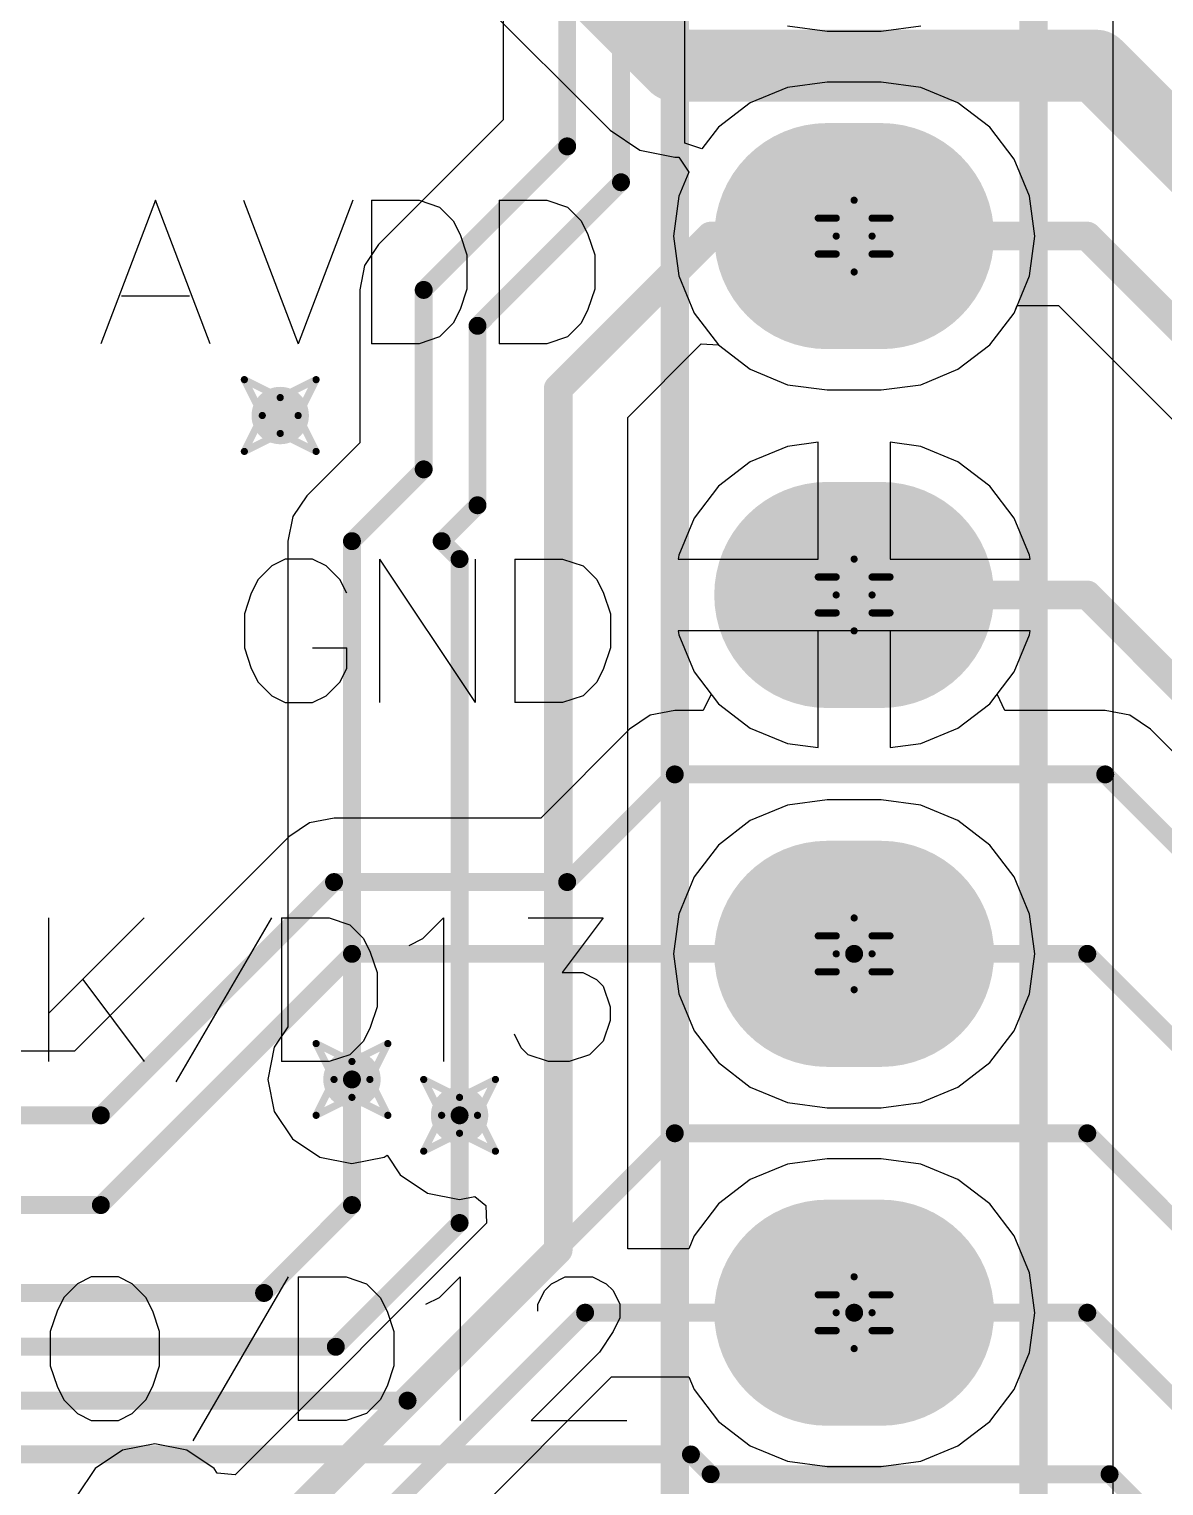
# Model space of a CAD drawing. Header units: millimetres. Extents: x 2.26 to 6.57, y 1.2 to 4.64.
# Drawn here: x 4.5783 to 4.8946, y 2.6149 to 3.0208 of the extents above; entities that cross this region are included whole.
import ezdxf

# ---------------------------------------------------------------- set-up
doc = ezdxf.new("R2010")
doc.units = ezdxf.units.MM
doc.header["$MEASUREMENT"] = 0
for name, color, linetype in [('BottomLayer', 5, 'Continuous'), ('BottomSolder', 6, 'Continuous'), ('DrillDrawing', 1, 'Continuous'), ('MultiLayer', 9, 'Continuous'), ('PadHoleLayer', 156, 'Continuous'), ('TopLayer', 1, 'Continuous'), ('TopOverlay', 2, 'Continuous'), ('TopSolder', 216, 'Continuous'), ('ViaHoleLayer', 16, 'Continuous')]:
    doc.layers.add(name, color=color, linetype=linetype)

# ---------------------------------------------------------------- blocks, each defined once
blk = doc.blocks.new('1_10P_FEMALE_54')
at = {"layer": 'BottomLayer', "const_width": 0.055}
for points in [[(0.4, 0.0075), (0.4, -0.0075)], [(0.5, 0.0075), (0.5, -0.0075)], [(0.6, 0.0075), (0.6, -0.0075)], [(0.7, 0.0075), (0.7, -0.0075)]]:
    blk.add_lwpolyline(points, dxfattribs=at)
at = {"layer": 'BottomLayer', "const_width": 0.0275}
for points in [[(0.38625, 0.0075, 1), (0.41375, 0.0075, 1)], [(0.48625, 0.0075, 1), (0.51375, 0.0075, 1)], [(0.58625, 0.0075, 1), (0.61375, 0.0075, 1)], [(0.68625, 0.0075, 1), (0.71375, 0.0075, 1)], [(0.38625, -0.0075, 1), (0.41375, -0.0075, 1)], [(0.48625, -0.0075, 1), (0.51375, -0.0075, 1)], [(0.58625, -0.0075, 1), (0.61375, -0.0075, 1)], [(0.68625, -0.0075, 1), (0.71375, -0.0075, 1)]]:
    blk.add_lwpolyline(points, format="xyb", close=True, dxfattribs=at)
at = {"layer": 'BottomSolder', "const_width": 0.063}
for points in [[(0.4, 0.0075), (0.4, -0.0075)], [(0.5, 0.0075), (0.5, -0.0075)], [(0.6, 0.0075), (0.6, -0.0075)], [(0.7, 0.0075), (0.7, -0.0075)]]:
    blk.add_lwpolyline(points, dxfattribs=at)
at = {"layer": 'BottomSolder', "const_width": 0.0315}
for points in [[(0.38425, 0.0075, 1), (0.41575, 0.0075, 1)], [(0.48425, 0.0075, 1), (0.51575, 0.0075, 1)], [(0.58425, 0.0075, 1), (0.61575, 0.0075, 1)], [(0.68425, 0.0075, 1), (0.71575, 0.0075, 1)], [(0.38425, -0.0075, 1), (0.41575, -0.0075, 1)], [(0.48425, -0.0075, 1), (0.51575, -0.0075, 1)], [(0.58425, -0.0075, 1), (0.61575, -0.0075, 1)], [(0.68425, -0.0075, 1), (0.71575, -0.0075, 1)]]:
    blk.add_lwpolyline(points, format="xyb", close=True, dxfattribs=at)
at = {"layer": 'MultiLayer', "const_width": 0.055}
for points in [[(0.4, 0.0075), (0.4, -0.0075)], [(0.5, 0.0075), (0.5, -0.0075)], [(0.6, 0.0075), (0.6, -0.0075)], [(0.7, 0.0075), (0.7, -0.0075)]]:
    blk.add_lwpolyline(points, dxfattribs=at)
at = {"layer": 'MultiLayer', "const_width": 0.0275}
for points in [[(0.38625, 0.0075, 1), (0.41375, 0.0075, 1)], [(0.48625, 0.0075, 1), (0.51375, 0.0075, 1)], [(0.58625, 0.0075, 1), (0.61375, 0.0075, 1)], [(0.68625, 0.0075, 1), (0.71375, 0.0075, 1)], [(0.38625, -0.0075, 1), (0.41375, -0.0075, 1)], [(0.48625, -0.0075, 1), (0.51375, -0.0075, 1)], [(0.58625, -0.0075, 1), (0.61375, -0.0075, 1)], [(0.68625, -0.0075, 1), (0.71375, -0.0075, 1)]]:
    blk.add_lwpolyline(points, format="xyb", close=True, dxfattribs=at)
at = {"layer": 'PadHoleLayer', "const_width": 0.02}
for points in [[(0.39, 0, 1), (0.41, 0, 1)], [(0.49, 0, 1), (0.51, 0, 1)], [(0.59, 0, 1), (0.61, 0, 1)], [(0.69, 0, 1), (0.71, 0, 1)]]:
    blk.add_lwpolyline(points, format="xyb", close=True, dxfattribs=at)
at = {"layer": 'TopLayer', "const_width": 0.055}
for points in [[(0.4, 0.0075), (0.4, -0.0075)], [(0.5, 0.0075), (0.5, -0.0075)], [(0.6, 0.0075), (0.6, -0.0075)], [(0.7, 0.0075), (0.7, -0.0075)]]:
    blk.add_lwpolyline(points, dxfattribs=at)
at = {"layer": 'TopLayer', "const_width": 0.0275}
for points in [[(0.38625, 0.0075, 1), (0.41375, 0.0075, 1)], [(0.48625, 0.0075, 1), (0.51375, 0.0075, 1)], [(0.58625, 0.0075, 1), (0.61375, 0.0075, 1)], [(0.68625, 0.0075, 1), (0.71375, 0.0075, 1)], [(0.38625, -0.0075, 1), (0.41375, -0.0075, 1)], [(0.48625, -0.0075, 1), (0.51375, -0.0075, 1)], [(0.58625, -0.0075, 1), (0.61375, -0.0075, 1)], [(0.68625, -0.0075, 1), (0.71375, -0.0075, 1)]]:
    blk.add_lwpolyline(points, format="xyb", close=True, dxfattribs=at)
at = {"layer": 'TopOverlay', "const_width": 0.00787}
for points in [[(-0.05, 0.05), (0.95, 0.05)], [(-0.05, -0.05), (0.95, -0.05)]]:
    blk.add_lwpolyline(points, dxfattribs=at)
at = {"layer": 'TopSolder', "const_width": 0.063}
for points in [[(0.4, 0.0075), (0.4, -0.0075)], [(0.5, 0.0075), (0.5, -0.0075)], [(0.6, 0.0075), (0.6, -0.0075)], [(0.7, 0.0075), (0.7, -0.0075)]]:
    blk.add_lwpolyline(points, dxfattribs=at)
at = {"layer": 'TopSolder', "const_width": 0.0315}
for points in [[(0.38425, 0.0075, 1), (0.41575, 0.0075, 1)], [(0.48425, 0.0075, 1), (0.51575, 0.0075, 1)], [(0.58425, 0.0075, 1), (0.61575, 0.0075, 1)], [(0.68425, 0.0075, 1), (0.71575, 0.0075, 1)], [(0.38425, -0.0075, 1), (0.41575, -0.0075, 1)], [(0.48425, -0.0075, 1), (0.51575, -0.0075, 1)], [(0.58425, -0.0075, 1), (0.61575, -0.0075, 1)], [(0.68425, -0.0075, 1), (0.71575, -0.0075, 1)]]:
    blk.add_lwpolyline(points, format="xyb", close=True, dxfattribs=at)

msp = doc.modelspace()

# ---------------------------------------------------------------- linework, layer by layer
at = {"layer": 'BottomLayer'}
for p, q in [((4.71042, 3.05815), (4.71042, 2.99554)), ((4.76111, 2.98906), (4.76111, 3.03724)), ((4.78967, 3.02174), (4.80077, 3.02028)), ((4.80077, 3.02028), (4.81577, 3.02028)), ((4.81577, 3.02028), (4.82686, 3.02174)), ((4.88042, 3.02315), (4.88042, 2.54912)), ((4.78967, 3.00456), (4.77933, 3.00027)), ((4.80077, 3.00602), (4.78967, 3.00456)), ((4.81577, 3.00602), (4.80077, 3.00602)), ((4.82686, 3.00456), (4.81577, 3.00602)), ((4.8372, 3.00027), (4.82686, 3.00456)), ((4.77933, 3.00027), (4.77046, 2.99346)), ((4.84608, 2.99346), (4.8372, 3.00027)), ((4.71042, 2.99554), (4.67565, 2.96077)), ((4.77046, 2.99346), (4.76585, 2.98745)), ((4.85289, 2.98458), (4.84608, 2.99346)), ((4.76585, 2.98745), (4.76111, 2.98906)), ((4.85717, 2.97424), (4.85289, 2.98458)), ((4.85863, 2.96315), (4.85717, 2.97424)), ((4.67565, 2.96077), (4.67178, 2.95498)), ((4.85717, 2.95205), (4.85863, 2.96315)), ((4.67178, 2.95498), (4.67042, 2.94815)), ((4.85289, 2.94172), (4.85717, 2.95205)), ((4.67042, 2.94815), (4.67042, 2.90554)), ((4.84608, 2.93284), (4.85289, 2.94172)), ((4.74514, 2.91263), (4.76567, 2.93315)), ((4.76567, 2.93315), (4.77046, 2.93284)), ((4.77046, 2.93284), (4.77933, 2.92603)), ((4.8372, 2.92603), (4.84608, 2.93284)), ((4.77933, 2.92603), (4.78967, 2.92174)), ((4.82686, 2.92174), (4.8372, 2.92603)), ((4.78967, 2.92174), (4.80077, 2.92028)), ((4.80077, 2.92028), (4.81577, 2.92028)), ((4.81577, 2.92028), (4.82686, 2.92174)), ((4.74514, 2.68099), (4.74514, 2.91263)), ((4.67042, 2.90554), (4.65565, 2.89077)), ((4.78967, 2.90456), (4.77933, 2.90027)), ((4.79827, 2.90569), (4.78967, 2.90456)), ((4.79827, 2.87315), (4.79827, 2.90569)), ((4.82686, 2.90456), (4.81827, 2.90569)), ((4.81827, 2.90569), (4.81827, 2.87315)), ((4.8372, 2.90027), (4.82686, 2.90456)), ((4.77933, 2.90027), (4.77046, 2.89346)), ((4.84608, 2.89346), (4.8372, 2.90027)), ((4.65565, 2.89077), (4.65178, 2.88498)), ((4.77046, 2.89346), (4.76364, 2.88458)), ((4.85289, 2.88458), (4.84608, 2.89346)), ((4.65178, 2.88498), (4.65042, 2.87815)), ((4.76364, 2.88458), (4.75936, 2.87424)), ((4.85717, 2.87424), (4.85289, 2.88458)), ((4.65042, 2.87815), (4.65042, 2.74284)), ((4.75936, 2.87424), (4.75922, 2.87315)), ((4.85732, 2.87315), (4.85717, 2.87424)), ((4.75922, 2.87315), (4.79827, 2.87315)), ((4.81827, 2.87315), (4.85732, 2.87315)), ((4.79827, 2.85315), (4.75922, 2.85315)), ((4.75922, 2.85315), (4.75936, 2.85205)), ((4.75936, 2.85205), (4.76364, 2.84172)), ((4.79827, 2.82061), (4.79827, 2.85315)), ((4.85732, 2.85315), (4.81827, 2.85315)), ((4.81827, 2.85315), (4.81827, 2.82061)), ((4.85289, 2.84172), (4.85717, 2.85205)), ((4.85717, 2.85205), (4.85732, 2.85315)), ((4.76364, 2.84172), (4.77046, 2.83284)), ((4.84608, 2.83284), (4.85289, 2.84172)), ((4.77046, 2.83284), (4.77933, 2.82603)), ((4.8372, 2.82603), (4.84608, 2.83284)), ((4.77933, 2.82603), (4.78967, 2.82174)), ((4.82686, 2.82174), (4.8372, 2.82603)), ((4.78967, 2.82174), (4.79827, 2.82061)), ((4.81827, 2.82061), (4.82686, 2.82174)), ((4.80077, 2.80602), (4.78967, 2.80456)), ((4.81577, 2.80602), (4.80077, 2.80602)), ((4.82686, 2.80456), (4.81577, 2.80602)), ((4.78967, 2.80456), (4.77933, 2.80027)), ((4.8372, 2.80027), (4.82686, 2.80456)), ((4.77933, 2.80027), (4.77046, 2.79346)), ((4.84608, 2.79346), (4.8372, 2.80027)), ((4.77046, 2.79346), (4.76364, 2.78458)), ((4.85289, 2.78458), (4.84608, 2.79346)), ((4.76364, 2.78458), (4.75936, 2.77424)), ((4.85717, 2.77424), (4.85289, 2.78458)), ((4.75936, 2.77424), (4.7579, 2.76315)), ((4.85863, 2.76315), (4.85717, 2.77424)), ((4.7579, 2.76315), (4.75936, 2.75205)), ((4.85717, 2.75205), (4.85863, 2.76315)), ((4.75936, 2.75205), (4.76364, 2.74172)), ((4.85289, 2.74172), (4.85717, 2.75205)), ((4.65042, 2.74284), (4.6466, 2.73712)), ((4.76364, 2.74172), (4.77046, 2.73284)), ((4.84608, 2.73284), (4.85289, 2.74172)), ((4.6466, 2.73712), (4.64482, 2.72815)), ((4.77046, 2.73284), (4.77933, 2.72603)), ((4.8372, 2.72603), (4.84608, 2.73284)), ((4.64482, 2.72815), (4.6466, 2.71918)), ((4.77933, 2.72603), (4.78967, 2.72174)), ((4.82686, 2.72174), (4.8372, 2.72603)), ((4.78967, 2.72174), (4.80077, 2.72028)), ((4.80077, 2.72028), (4.81577, 2.72028)), ((4.81577, 2.72028), (4.82686, 2.72174)), ((4.6466, 2.71918), (4.65169, 2.71157)), ((4.65169, 2.71157), (4.65929, 2.70648)), ((4.65929, 2.70648), (4.66827, 2.7047)), ((4.66827, 2.7047), (4.67724, 2.70648)), ((4.67724, 2.70648), (4.67804, 2.70702)), ((4.67804, 2.70702), (4.68169, 2.70157)), ((4.78967, 2.70456), (4.77933, 2.70027)), ((4.80077, 2.70602), (4.78967, 2.70456)), ((4.81577, 2.70602), (4.80077, 2.70602)), ((4.82686, 2.70456), (4.81577, 2.70602)), ((4.8372, 2.70027), (4.82686, 2.70456)), ((4.68169, 2.70157), (4.68929, 2.69648)), ((4.77933, 2.70027), (4.77046, 2.69346)), ((4.84608, 2.69346), (4.8372, 2.70027)), ((4.68929, 2.69648), (4.69827, 2.6947)), ((4.69827, 2.6947), (4.70253, 2.69555)), ((4.70253, 2.69555), (4.70555, 2.69307)), ((4.70555, 2.69307), (4.7058, 2.68807)), ((4.77046, 2.69346), (4.76364, 2.68458)), ((4.85289, 2.68458), (4.84608, 2.69346)), ((4.7058, 2.68807), (4.63568, 2.61796)), ((4.76364, 2.68458), (4.76216, 2.68099)), ((4.85717, 2.67424), (4.85289, 2.68458)), ((4.76216, 2.68099), (4.74514, 2.68099)), ((4.85863, 2.66315), (4.85717, 2.67424)), ((4.85717, 2.65205), (4.85863, 2.66315)), ((4.85289, 2.64172), (4.85717, 2.65205)), ((4.67111, 2.57576), (4.74066, 2.64531)), ((4.74066, 2.64531), (4.76216, 2.64531)), ((4.76216, 2.64531), (4.76364, 2.64172)), ((4.76364, 2.64172), (4.77046, 2.63284)), ((4.84608, 2.63284), (4.85289, 2.64172)), ((4.77046, 2.63284), (4.77933, 2.62603)), ((4.8372, 2.62603), (4.84608, 2.63284)), ((4.61327, 2.6266), (4.60429, 2.62482)), ((4.62224, 2.62482), (4.61327, 2.6266)), ((4.60429, 2.62482), (4.59669, 2.61973)), ((4.62985, 2.61973), (4.62224, 2.62482)), ((4.77933, 2.62603), (4.78967, 2.62174)), ((4.82686, 2.62174), (4.8372, 2.62603)), ((4.59669, 2.61973), (4.5916, 2.61212)), ((4.63071, 2.61845), (4.62985, 2.61973)), ((4.63568, 2.61796), (4.63071, 2.61845)), ((4.78967, 2.62174), (4.80077, 2.62028)), ((4.80077, 2.62028), (4.81577, 2.62028)), ((4.81577, 2.62028), (4.82686, 2.62174))]:
    msp.add_line(p, q, dxfattribs=at)
for points, const_width in [([(4.72827, 2.98815), (4.72827, 3.05815)], 0.005), ([(4.74327, 2.97815), (4.74327, 3.04815)], 0.005), ([(4.68827, 2.94815), (4.72827, 2.98815)], 0.005), ([(4.70327, 2.93815), (4.74327, 2.97815)], 0.005), ([(4.72577, 2.92065), (4.76827, 2.96315)], 0.008), ([(4.76827, 2.96315), (4.80827, 2.96315)], 0.008), ([(4.68827, 2.89815), (4.68827, 2.94815)], 0.005), ([(4.70327, 2.88815), (4.70327, 2.93815)], 0.005), ([(4.72577, 2.68065), (4.72577, 2.92065)], 0.008), ([(4.66827, 2.87815), (4.68827, 2.89815)], 0.005), ([(4.69327, 2.87815), (4.70327, 2.88815)], 0.005), ([(4.66827, 2.72815), (4.66827, 2.87815)], 0.005), ([(4.69327, 2.87815), (4.69827, 2.87315)], 0.005), ([(4.69827, 2.71815), (4.69827, 2.87315)], 0.005), ([(4.63327, 2.58815), (4.72577, 2.68065)], 0.008), ([(4.65327, 2.58315), (4.73327, 2.66315)], 0.005), ([(4.73327, 2.66315), (4.80827, 2.66315)], 0.005)]:
    msp.add_lwpolyline(points, dxfattribs=dict(at, const_width=const_width))
for points, const_width in [([(4.72702, 2.98815, 1), (4.72952, 2.98815, 1)], 0.0025), ([(4.72702, 2.98815, 1), (4.72952, 2.98815, 1)], 0.0025), ([(4.74202, 2.97815, 1), (4.74452, 2.97815, 1)], 0.0025), ([(4.74202, 2.97815, 1), (4.74452, 2.97815, 1)], 0.0025), ([(4.76627, 2.96315, 1), (4.77027, 2.96315, 1)], 0.004), ([(4.76627, 2.96315, 1), (4.77027, 2.96315, 1)], 0.004), ([(4.80627, 2.96315, 1), (4.81027, 2.96315, 1)], 0.004), ([(4.68702, 2.94815, 1), (4.68952, 2.94815, 1)], 0.0025), ([(4.68702, 2.94815, 1), (4.68952, 2.94815, 1)], 0.0025), ([(4.70202, 2.93815, 1), (4.70452, 2.93815, 1)], 0.0025), ([(4.70202, 2.93815, 1), (4.70452, 2.93815, 1)], 0.0025), ([(4.72377, 2.92065, 1), (4.72777, 2.92065, 1)], 0.004), ([(4.72377, 2.92065, 1), (4.72777, 2.92065, 1)], 0.004), ([(4.64427, 2.91315, 1), (4.65227, 2.91315, 1)], 0.008), ([(4.68702, 2.89815, 1), (4.68952, 2.89815, 1)], 0.0025), ([(4.68702, 2.89815, 1), (4.68952, 2.89815, 1)], 0.0025), ([(4.70202, 2.88815, 1), (4.70452, 2.88815, 1)], 0.0025), ([(4.70202, 2.88815, 1), (4.70452, 2.88815, 1)], 0.0025), ([(4.66702, 2.87815, 1), (4.66952, 2.87815, 1)], 0.0025), ([(4.66702, 2.87815, 1), (4.66952, 2.87815, 1)], 0.0025), ([(4.69202, 2.87815, 1), (4.69452, 2.87815, 1)], 0.0025), ([(4.69202, 2.87815, 1), (4.69452, 2.87815, 1)], 0.0025), ([(4.69702, 2.87315, 1), (4.69952, 2.87315, 1)], 0.0025), ([(4.69702, 2.87315, 1), (4.69952, 2.87315, 1)], 0.0025), ([(4.66427, 2.72815, 1), (4.67227, 2.72815, 1)], 0.008), ([(4.66702, 2.72815, 1), (4.66952, 2.72815, 1)], 0.0025), ([(4.69427, 2.71815, 1), (4.70227, 2.71815, 1)], 0.008), ([(4.69702, 2.71815, 1), (4.69952, 2.71815, 1)], 0.0025), ([(4.72377, 2.68065, 1), (4.72777, 2.68065, 1)], 0.004), ([(4.72377, 2.68065, 1), (4.72777, 2.68065, 1)], 0.004), ([(4.73202, 2.66315, 1), (4.73452, 2.66315, 1)], 0.0025), ([(4.73202, 2.66315, 1), (4.73452, 2.66315, 1)], 0.0025), ([(4.80702, 2.66315, 1), (4.80952, 2.66315, 1)], 0.0025)]:
    msp.add_lwpolyline(points, format="xyb", close=True, dxfattribs=dict(at, const_width=const_width))
at = {"layer": 'DrillDrawing', "const_width": 0.002}
for points in [[(4.80327, 2.96815), (4.80827, 2.97315)], [(4.80827, 2.97315), (4.81327, 2.96815)], [(4.79827, 2.96815), (4.80327, 2.96315)], [(4.79827, 2.96815), (4.80327, 2.96815)], [(4.81327, 2.96815), (4.81827, 2.96815)], [(4.81327, 2.96315), (4.81827, 2.96815)], [(4.79827, 2.95815), (4.80327, 2.96315)], [(4.81327, 2.96315), (4.81827, 2.95815)], [(4.79827, 2.95815), (4.80327, 2.95815)], [(4.80327, 2.95815), (4.80827, 2.95315)], [(4.80827, 2.95315), (4.81327, 2.95815)], [(4.81327, 2.95815), (4.81827, 2.95815)], [(4.63827, 2.92315), (4.64827, 2.91815)], [(4.63827, 2.92315), (4.64327, 2.91315)], [(4.64827, 2.91815), (4.65827, 2.92315)], [(4.65327, 2.91315), (4.65827, 2.92315)], [(4.63827, 2.90315), (4.64327, 2.91315)], [(4.65327, 2.91315), (4.65827, 2.90315)], [(4.63827, 2.90315), (4.64827, 2.90815)], [(4.64827, 2.90815), (4.65827, 2.90315)], [(4.80327, 2.86815), (4.80827, 2.87315)], [(4.80827, 2.87315), (4.81327, 2.86815)], [(4.79827, 2.86815), (4.80327, 2.86315)], [(4.79827, 2.86815), (4.80327, 2.86815)], [(4.81327, 2.86815), (4.81827, 2.86815)], [(4.81327, 2.86315), (4.81827, 2.86815)], [(4.79827, 2.85815), (4.80327, 2.86315)], [(4.81327, 2.86315), (4.81827, 2.85815)], [(4.79827, 2.85815), (4.80327, 2.85815)], [(4.80327, 2.85815), (4.80827, 2.85315)], [(4.80827, 2.85315), (4.81327, 2.85815)], [(4.81327, 2.85815), (4.81827, 2.85815)], [(4.80327, 2.76815), (4.80827, 2.77315)], [(4.80827, 2.77315), (4.81327, 2.76815)], [(4.79827, 2.76815), (4.80327, 2.76315)], [(4.79827, 2.76815), (4.80327, 2.76815)], [(4.81327, 2.76815), (4.81827, 2.76815)], [(4.81327, 2.76315), (4.81827, 2.76815)], [(4.79827, 2.75815), (4.80327, 2.76315)], [(4.81327, 2.76315), (4.81827, 2.75815)], [(4.79827, 2.75815), (4.80327, 2.75815)], [(4.80327, 2.75815), (4.80827, 2.75315)], [(4.80827, 2.75315), (4.81327, 2.75815)], [(4.81327, 2.75815), (4.81827, 2.75815)], [(4.65827, 2.73815), (4.66827, 2.73315)], [(4.65827, 2.73815), (4.66327, 2.72815)], [(4.66827, 2.73315), (4.67827, 2.73815)], [(4.67327, 2.72815), (4.67827, 2.73815)], [(4.65827, 2.71815), (4.66327, 2.72815)], [(4.67327, 2.72815), (4.67827, 2.71815)], [(4.68827, 2.72815), (4.69827, 2.72315)], [(4.68827, 2.72815), (4.69327, 2.71815)], [(4.69827, 2.72315), (4.70827, 2.72815)], [(4.70327, 2.71815), (4.70827, 2.72815)], [(4.65827, 2.71815), (4.66827, 2.72315)], [(4.66827, 2.72315), (4.67827, 2.71815)], [(4.68827, 2.70815), (4.69327, 2.71815)], [(4.70327, 2.71815), (4.70827, 2.70815)], [(4.68827, 2.70815), (4.69827, 2.71315)], [(4.69827, 2.71315), (4.70827, 2.70815)], [(4.80327, 2.66815), (4.80827, 2.67315)], [(4.80827, 2.67315), (4.81327, 2.66815)], [(4.79827, 2.66815), (4.80327, 2.66315)], [(4.79827, 2.66815), (4.80327, 2.66815)], [(4.81327, 2.66815), (4.81827, 2.66815)], [(4.81327, 2.66315), (4.81827, 2.66815)], [(4.79827, 2.65815), (4.80327, 2.66315)], [(4.81327, 2.66315), (4.81827, 2.65815)], [(4.79827, 2.65815), (4.80327, 2.65815)], [(4.80327, 2.65815), (4.80827, 2.65315)], [(4.80827, 2.65315), (4.81327, 2.65815)], [(4.81327, 2.65815), (4.81827, 2.65815)]]:
    msp.add_lwpolyline(points, dxfattribs=at)
at = {"layer": 'DrillDrawing', "const_width": 0.001}
for points in [[(4.80777, 2.97315, 1), (4.80877, 2.97315, 1)], [(4.80777, 2.97315, 1), (4.80877, 2.97315, 1)], [(4.79777, 2.96815, 1), (4.79877, 2.96815, 1)], [(4.79777, 2.96815, 1), (4.79877, 2.96815, 1)], [(4.80277, 2.96815, 1), (4.80377, 2.96815, 1)], [(4.80277, 2.96815, 1), (4.80377, 2.96815, 1)], [(4.81277, 2.96815, 1), (4.81377, 2.96815, 1)], [(4.81277, 2.96815, 1), (4.81377, 2.96815, 1)], [(4.81777, 2.96815, 1), (4.81877, 2.96815, 1)], [(4.81777, 2.96815, 1), (4.81877, 2.96815, 1)], [(4.80277, 2.96315, 1), (4.80377, 2.96315, 1)], [(4.80277, 2.96315, 1), (4.80377, 2.96315, 1)], [(4.81277, 2.96315, 1), (4.81377, 2.96315, 1)], [(4.81277, 2.96315, 1), (4.81377, 2.96315, 1)], [(4.79777, 2.95815, 1), (4.79877, 2.95815, 1)], [(4.79777, 2.95815, 1), (4.79877, 2.95815, 1)], [(4.80277, 2.95815, 1), (4.80377, 2.95815, 1)], [(4.80277, 2.95815, 1), (4.80377, 2.95815, 1)], [(4.81277, 2.95815, 1), (4.81377, 2.95815, 1)], [(4.81277, 2.95815, 1), (4.81377, 2.95815, 1)], [(4.81777, 2.95815, 1), (4.81877, 2.95815, 1)], [(4.81777, 2.95815, 1), (4.81877, 2.95815, 1)], [(4.80777, 2.95315, 1), (4.80877, 2.95315, 1)], [(4.80777, 2.95315, 1), (4.80877, 2.95315, 1)], [(4.63777, 2.92315, 1), (4.63877, 2.92315, 1)], [(4.63777, 2.92315, 1), (4.63877, 2.92315, 1)], [(4.65777, 2.92315, 1), (4.65877, 2.92315, 1)], [(4.65777, 2.92315, 1), (4.65877, 2.92315, 1)], [(4.64777, 2.91815, 1), (4.64877, 2.91815, 1)], [(4.64777, 2.91815, 1), (4.64877, 2.91815, 1)], [(4.64277, 2.91315, 1), (4.64377, 2.91315, 1)], [(4.64277, 2.91315, 1), (4.64377, 2.91315, 1)], [(4.65277, 2.91315, 1), (4.65377, 2.91315, 1)], [(4.65277, 2.91315, 1), (4.65377, 2.91315, 1)], [(4.64777, 2.90815, 1), (4.64877, 2.90815, 1)], [(4.64777, 2.90815, 1), (4.64877, 2.90815, 1)], [(4.63777, 2.90315, 1), (4.63877, 2.90315, 1)], [(4.63777, 2.90315, 1), (4.63877, 2.90315, 1)], [(4.65777, 2.90315, 1), (4.65877, 2.90315, 1)], [(4.65777, 2.90315, 1), (4.65877, 2.90315, 1)], [(4.80777, 2.87315, 1), (4.80877, 2.87315, 1)], [(4.80777, 2.87315, 1), (4.80877, 2.87315, 1)], [(4.79777, 2.86815, 1), (4.79877, 2.86815, 1)], [(4.79777, 2.86815, 1), (4.79877, 2.86815, 1)], [(4.80277, 2.86815, 1), (4.80377, 2.86815, 1)], [(4.80277, 2.86815, 1), (4.80377, 2.86815, 1)], [(4.81277, 2.86815, 1), (4.81377, 2.86815, 1)], [(4.81277, 2.86815, 1), (4.81377, 2.86815, 1)], [(4.81777, 2.86815, 1), (4.81877, 2.86815, 1)], [(4.81777, 2.86815, 1), (4.81877, 2.86815, 1)], [(4.80277, 2.86315, 1), (4.80377, 2.86315, 1)], [(4.80277, 2.86315, 1), (4.80377, 2.86315, 1)], [(4.81277, 2.86315, 1), (4.81377, 2.86315, 1)], [(4.81277, 2.86315, 1), (4.81377, 2.86315, 1)], [(4.79777, 2.85815, 1), (4.79877, 2.85815, 1)], [(4.79777, 2.85815, 1), (4.79877, 2.85815, 1)], [(4.80277, 2.85815, 1), (4.80377, 2.85815, 1)], [(4.80277, 2.85815, 1), (4.80377, 2.85815, 1)], [(4.81277, 2.85815, 1), (4.81377, 2.85815, 1)], [(4.81277, 2.85815, 1), (4.81377, 2.85815, 1)], [(4.81777, 2.85815, 1), (4.81877, 2.85815, 1)], [(4.81777, 2.85815, 1), (4.81877, 2.85815, 1)], [(4.80777, 2.85315, 1), (4.80877, 2.85315, 1)], [(4.80777, 2.85315, 1), (4.80877, 2.85315, 1)], [(4.80777, 2.77315, 1), (4.80877, 2.77315, 1)], [(4.80777, 2.77315, 1), (4.80877, 2.77315, 1)], [(4.79777, 2.76815, 1), (4.79877, 2.76815, 1)], [(4.79777, 2.76815, 1), (4.79877, 2.76815, 1)], [(4.80277, 2.76815, 1), (4.80377, 2.76815, 1)], [(4.80277, 2.76815, 1), (4.80377, 2.76815, 1)], [(4.81277, 2.76815, 1), (4.81377, 2.76815, 1)], [(4.81277, 2.76815, 1), (4.81377, 2.76815, 1)], [(4.81777, 2.76815, 1), (4.81877, 2.76815, 1)], [(4.81777, 2.76815, 1), (4.81877, 2.76815, 1)], [(4.80277, 2.76315, 1), (4.80377, 2.76315, 1)], [(4.80277, 2.76315, 1), (4.80377, 2.76315, 1)], [(4.81277, 2.76315, 1), (4.81377, 2.76315, 1)], [(4.81277, 2.76315, 1), (4.81377, 2.76315, 1)], [(4.79777, 2.75815, 1), (4.79877, 2.75815, 1)], [(4.79777, 2.75815, 1), (4.79877, 2.75815, 1)], [(4.80277, 2.75815, 1), (4.80377, 2.75815, 1)], [(4.80277, 2.75815, 1), (4.80377, 2.75815, 1)], [(4.81277, 2.75815, 1), (4.81377, 2.75815, 1)], [(4.81277, 2.75815, 1), (4.81377, 2.75815, 1)], [(4.81777, 2.75815, 1), (4.81877, 2.75815, 1)], [(4.81777, 2.75815, 1), (4.81877, 2.75815, 1)], [(4.80777, 2.75315, 1), (4.80877, 2.75315, 1)], [(4.80777, 2.75315, 1), (4.80877, 2.75315, 1)], [(4.65777, 2.73815, 1), (4.65877, 2.73815, 1)], [(4.65777, 2.73815, 1), (4.65877, 2.73815, 1)], [(4.67777, 2.73815, 1), (4.67877, 2.73815, 1)], [(4.67777, 2.73815, 1), (4.67877, 2.73815, 1)], [(4.66777, 2.73315, 1), (4.66877, 2.73315, 1)], [(4.66777, 2.73315, 1), (4.66877, 2.73315, 1)], [(4.66277, 2.72815, 1), (4.66377, 2.72815, 1)], [(4.66277, 2.72815, 1), (4.66377, 2.72815, 1)], [(4.67277, 2.72815, 1), (4.67377, 2.72815, 1)], [(4.67277, 2.72815, 1), (4.67377, 2.72815, 1)], [(4.68777, 2.72815, 1), (4.68877, 2.72815, 1)], [(4.68777, 2.72815, 1), (4.68877, 2.72815, 1)], [(4.70777, 2.72815, 1), (4.70877, 2.72815, 1)], [(4.70777, 2.72815, 1), (4.70877, 2.72815, 1)], [(4.66777, 2.72315, 1), (4.66877, 2.72315, 1)], [(4.66777, 2.72315, 1), (4.66877, 2.72315, 1)], [(4.69777, 2.72315, 1), (4.69877, 2.72315, 1)], [(4.69777, 2.72315, 1), (4.69877, 2.72315, 1)], [(4.65777, 2.71815, 1), (4.65877, 2.71815, 1)], [(4.65777, 2.71815, 1), (4.65877, 2.71815, 1)], [(4.67777, 2.71815, 1), (4.67877, 2.71815, 1)], [(4.67777, 2.71815, 1), (4.67877, 2.71815, 1)], [(4.69277, 2.71815, 1), (4.69377, 2.71815, 1)], [(4.69277, 2.71815, 1), (4.69377, 2.71815, 1)], [(4.70277, 2.71815, 1), (4.70377, 2.71815, 1)], [(4.70277, 2.71815, 1), (4.70377, 2.71815, 1)], [(4.69777, 2.71315, 1), (4.69877, 2.71315, 1)], [(4.69777, 2.71315, 1), (4.69877, 2.71315, 1)], [(4.68777, 2.70815, 1), (4.68877, 2.70815, 1)], [(4.68777, 2.70815, 1), (4.68877, 2.70815, 1)], [(4.70777, 2.70815, 1), (4.70877, 2.70815, 1)], [(4.70777, 2.70815, 1), (4.70877, 2.70815, 1)], [(4.80777, 2.67315, 1), (4.80877, 2.67315, 1)], [(4.80777, 2.67315, 1), (4.80877, 2.67315, 1)], [(4.79777, 2.66815, 1), (4.79877, 2.66815, 1)], [(4.79777, 2.66815, 1), (4.79877, 2.66815, 1)], [(4.80277, 2.66815, 1), (4.80377, 2.66815, 1)], [(4.80277, 2.66815, 1), (4.80377, 2.66815, 1)], [(4.81277, 2.66815, 1), (4.81377, 2.66815, 1)], [(4.81277, 2.66815, 1), (4.81377, 2.66815, 1)], [(4.81777, 2.66815, 1), (4.81877, 2.66815, 1)], [(4.81777, 2.66815, 1), (4.81877, 2.66815, 1)], [(4.80277, 2.66315, 1), (4.80377, 2.66315, 1)], [(4.80277, 2.66315, 1), (4.80377, 2.66315, 1)], [(4.81277, 2.66315, 1), (4.81377, 2.66315, 1)], [(4.81277, 2.66315, 1), (4.81377, 2.66315, 1)], [(4.79777, 2.65815, 1), (4.79877, 2.65815, 1)], [(4.79777, 2.65815, 1), (4.79877, 2.65815, 1)], [(4.80277, 2.65815, 1), (4.80377, 2.65815, 1)], [(4.80277, 2.65815, 1), (4.80377, 2.65815, 1)], [(4.81277, 2.65815, 1), (4.81377, 2.65815, 1)], [(4.81277, 2.65815, 1), (4.81377, 2.65815, 1)], [(4.81777, 2.65815, 1), (4.81877, 2.65815, 1)], [(4.81777, 2.65815, 1), (4.81877, 2.65815, 1)], [(4.80777, 2.65315, 1), (4.80877, 2.65315, 1)], [(4.80777, 2.65315, 1), (4.80877, 2.65315, 1)]]:
    msp.add_lwpolyline(points, format="xyb", close=True, dxfattribs=at)
at = {"layer": 'MultiLayer', "const_width": 0.008}
for points in [[(4.64427, 2.91315, 1), (4.65227, 2.91315, 1)], [(4.66427, 2.72815, 1), (4.67227, 2.72815, 1)], [(4.69427, 2.71815, 1), (4.70227, 2.71815, 1)]]:
    msp.add_lwpolyline(points, format="xyb", close=True, dxfattribs=at)
at = {"layer": 'TopLayer'}
for p, q in [((4.53838, 3.19449), (4.74024, 2.99263)), ((4.74024, 2.99263), (4.74851, 2.9871)), ((4.74851, 2.9871), (4.75827, 2.98516)), ((4.75827, 2.98516), (4.75938, 2.98516)), ((4.75938, 2.98516), (4.76216, 2.981)), ((4.76216, 2.981), (4.75936, 2.97424)), ((4.75936, 2.97424), (4.7579, 2.96315)), ((4.7579, 2.96315), (4.75936, 2.95205)), ((4.75936, 2.95205), (4.76364, 2.94172)), ((4.85289, 2.94172), (4.85375, 2.94378)), ((4.85375, 2.94378), (4.86524, 2.94378)), ((4.86524, 2.94378), (4.91957, 2.88945)), ((4.76364, 2.94172), (4.77046, 2.93284)), ((4.84608, 2.93284), (4.85289, 2.94172)), ((4.77046, 2.93284), (4.77933, 2.92603)), ((4.8372, 2.92603), (4.84608, 2.93284)), ((4.77933, 2.92603), (4.78967, 2.92174)), ((4.82686, 2.92174), (4.8372, 2.92603)), ((4.78967, 2.92174), (4.80077, 2.92028)), ((4.80077, 2.92028), (4.81577, 2.92028)), ((4.81577, 2.92028), (4.82686, 2.92174)), ((4.78967, 2.90456), (4.77933, 2.90027)), ((4.79827, 2.90569), (4.78967, 2.90456)), ((4.79827, 2.87315), (4.79827, 2.90569)), ((4.82686, 2.90456), (4.81827, 2.90569)), ((4.81827, 2.90569), (4.81827, 2.87315)), ((4.8372, 2.90027), (4.82686, 2.90456)), ((4.77933, 2.90027), (4.77046, 2.89346)), ((4.84608, 2.89346), (4.8372, 2.90027)), ((4.77046, 2.89346), (4.76364, 2.88458)), ((4.85289, 2.88458), (4.84608, 2.89346)), ((4.76364, 2.88458), (4.75936, 2.87424)), ((4.85717, 2.87424), (4.85289, 2.88458)), ((4.75936, 2.87424), (4.75922, 2.87315)), ((4.85732, 2.87315), (4.85717, 2.87424)), ((4.75922, 2.87315), (4.79827, 2.87315)), ((4.81827, 2.87315), (4.85732, 2.87315)), ((4.85732, 2.85315), (4.75922, 2.85315)), ((4.75922, 2.85315), (4.75936, 2.85205)), ((4.75936, 2.85205), (4.76364, 2.84172)), ((4.85289, 2.84172), (4.85717, 2.85205)), ((4.85717, 2.85205), (4.85732, 2.85315)), ((4.76364, 2.84172), (4.76843, 2.83548)), ((4.8481, 2.83548), (4.85289, 2.84172)), ((4.76843, 2.83548), (4.76622, 2.83099)), ((4.85032, 2.83099), (4.8481, 2.83548)), ((4.75144, 2.82963), (4.74565, 2.82577)), ((4.75827, 2.83099), (4.75144, 2.82963)), ((4.76622, 2.83099), (4.75827, 2.83099)), ((4.87827, 2.83099), (4.85032, 2.83099)), ((4.8851, 2.82963), (4.87827, 2.83099)), ((4.89088, 2.82577), (4.8851, 2.82963)), ((4.74565, 2.82577), (4.72088, 2.80099)), ((4.94566, 2.77099), (4.89088, 2.82577)), ((4.66327, 2.80099), (4.65644, 2.79963)), ((4.72088, 2.80099), (4.66327, 2.80099)), ((4.66327, 2.80099), (4.66327, 2.80099)), ((4.65644, 2.79963), (4.65065, 2.79577)), ((4.65065, 2.79577), (4.59088, 2.73599)), ((4.59088, 2.73599), (4.44928, 2.73599))]:
    msp.add_line(p, q, dxfattribs=at)
for points, const_width in [([(4.54827, 3.22065), (4.75827, 3.01065)], 0.02), ([(4.75827, 3.01065), (4.87577, 3.01065)], 0.02), ([(4.87577, 3.01065), (4.93327, 2.95315)], 0.02), ([(4.80827, 2.96315), (4.87327, 2.96315)], 0.008), ([(4.87327, 2.96315), (4.93327, 2.90315)], 0.008), ([(4.80827, 2.86315), (4.87327, 2.86315)], 0.008), ([(4.87327, 2.86315), (4.93327, 2.80315)], 0.008), ([(4.72827, 2.78315), (4.75827, 2.81315)], 0.005), ([(4.75827, 2.81315), (4.87827, 2.81315)], 0.005), ([(4.87827, 2.81315), (4.93827, 2.75315)], 0.005), ([(4.59827, 2.71815), (4.66327, 2.78315)], 0.005), ([(4.66327, 2.78315), (4.72827, 2.78315)], 0.005), ([(4.59827, 2.69315), (4.66827, 2.76315)], 0.005), ([(4.66827, 2.76315), (4.80827, 2.76315)], 0.005), ([(4.80827, 2.76315), (4.87327, 2.76315)], 0.005), ([(4.87327, 2.76315), (4.93327, 2.70315)], 0.005), ([(4.66827, 2.69315), (4.66827, 2.72815)], 0.005), ([(4.44928, 2.71815), (4.59827, 2.71815)], 0.005), ([(4.69827, 2.68815), (4.69827, 2.71815)], 0.005), ([(4.68377, 2.63865), (4.75827, 2.71315)], 0.005), ([(4.75827, 2.71315), (4.87327, 2.71315)], 0.005), ([(4.87327, 2.71315), (4.93327, 2.65315)], 0.005), ([(4.45327, 2.69315), (4.59827, 2.69315)], 0.005), ([(4.64377, 2.66865), (4.66827, 2.69315)], 0.005), ([(4.66377, 2.65365), (4.69827, 2.68815)], 0.005), ([(3.88448, 2.66865), (4.64377, 2.66865)], 0.005), ([(4.80827, 2.66315), (4.87327, 2.66315)], 0.005), ([(4.87327, 2.66315), (4.93327, 2.60315)], 0.005), ([(3.87827, 2.65365), (4.66377, 2.65365)], 0.005), ([(3.82634, 2.63865), (4.68377, 2.63865)], 0.005), ([(3.83255, 2.62365), (4.76277, 2.62365)], 0.005), ([(4.76277, 2.62365), (4.76827, 2.61815)], 0.005), ([(4.76827, 2.61815), (4.87948, 2.61815)], 0.005), ([(4.87948, 2.61815), (4.94448, 2.55315)], 0.005)]:
    msp.add_lwpolyline(points, dxfattribs=dict(at, const_width=const_width))
for points, const_width in [([(4.75327, 3.01065, 1), (4.76327, 3.01065, 1)], 0.01), ([(4.75327, 3.01065, 1), (4.76327, 3.01065, 1)], 0.01), ([(4.87077, 3.01065, 1), (4.88077, 3.01065, 1)], 0.01), ([(4.87077, 3.01065, 1), (4.88077, 3.01065, 1)], 0.01), ([(4.80627, 2.96315, 1), (4.81027, 2.96315, 1)], 0.004), ([(4.87127, 2.96315, 1), (4.87527, 2.96315, 1)], 0.004), ([(4.87127, 2.96315, 1), (4.87527, 2.96315, 1)], 0.004), ([(4.64427, 2.91315, 1), (4.65227, 2.91315, 1)], 0.008), ([(4.80627, 2.86315, 1), (4.81027, 2.86315, 1)], 0.004), ([(4.87127, 2.86315, 1), (4.87527, 2.86315, 1)], 0.004), ([(4.87127, 2.86315, 1), (4.87527, 2.86315, 1)], 0.004), ([(4.75702, 2.81315, 1), (4.75952, 2.81315, 1)], 0.0025), ([(4.75702, 2.81315, 1), (4.75952, 2.81315, 1)], 0.0025), ([(4.87702, 2.81315, 1), (4.87952, 2.81315, 1)], 0.0025), ([(4.87702, 2.81315, 1), (4.87952, 2.81315, 1)], 0.0025), ([(4.66202, 2.78315, 1), (4.66452, 2.78315, 1)], 0.0025), ([(4.66202, 2.78315, 1), (4.66452, 2.78315, 1)], 0.0025), ([(4.72702, 2.78315, 1), (4.72952, 2.78315, 1)], 0.0025), ([(4.72702, 2.78315, 1), (4.72952, 2.78315, 1)], 0.0025), ([(4.66702, 2.76315, 1), (4.66952, 2.76315, 1)], 0.0025), ([(4.66702, 2.76315, 1), (4.66952, 2.76315, 1)], 0.0025), ([(4.80702, 2.76315, 1), (4.80952, 2.76315, 1)], 0.0025), ([(4.80702, 2.76315, 1), (4.80952, 2.76315, 1)], 0.0025), ([(4.87202, 2.76315, 1), (4.87452, 2.76315, 1)], 0.0025), ([(4.87202, 2.76315, 1), (4.87452, 2.76315, 1)], 0.0025), ([(4.66427, 2.72815, 1), (4.67227, 2.72815, 1)], 0.008), ([(4.66702, 2.72815, 1), (4.66952, 2.72815, 1)], 0.0025), ([(4.69427, 2.71815, 1), (4.70227, 2.71815, 1)], 0.008), ([(4.59702, 2.71815, 1), (4.59952, 2.71815, 1)], 0.0025), ([(4.59702, 2.71815, 1), (4.59952, 2.71815, 1)], 0.0025), ([(4.69702, 2.71815, 1), (4.69952, 2.71815, 1)], 0.0025), ([(4.75702, 2.71315, 1), (4.75952, 2.71315, 1)], 0.0025), ([(4.75702, 2.71315, 1), (4.75952, 2.71315, 1)], 0.0025), ([(4.87202, 2.71315, 1), (4.87452, 2.71315, 1)], 0.0025), ([(4.87202, 2.71315, 1), (4.87452, 2.71315, 1)], 0.0025), ([(4.59702, 2.69315, 1), (4.59952, 2.69315, 1)], 0.0025), ([(4.59702, 2.69315, 1), (4.59952, 2.69315, 1)], 0.0025), ([(4.66702, 2.69315, 1), (4.66952, 2.69315, 1)], 0.0025), ([(4.66702, 2.69315, 1), (4.66952, 2.69315, 1)], 0.0025), ([(4.69702, 2.68815, 1), (4.69952, 2.68815, 1)], 0.0025), ([(4.69702, 2.68815, 1), (4.69952, 2.68815, 1)], 0.0025), ([(4.64252, 2.66865, 1), (4.64502, 2.66865, 1)], 0.0025), ([(4.64252, 2.66865, 1), (4.64502, 2.66865, 1)], 0.0025), ([(4.80702, 2.66315, 1), (4.80952, 2.66315, 1)], 0.0025), ([(4.87202, 2.66315, 1), (4.87452, 2.66315, 1)], 0.0025), ([(4.87202, 2.66315, 1), (4.87452, 2.66315, 1)], 0.0025), ([(4.66252, 2.65365, 1), (4.66502, 2.65365, 1)], 0.0025), ([(4.66252, 2.65365, 1), (4.66502, 2.65365, 1)], 0.0025), ([(4.68252, 2.63865, 1), (4.68502, 2.63865, 1)], 0.0025), ([(4.68252, 2.63865, 1), (4.68502, 2.63865, 1)], 0.0025), ([(4.76152, 2.62365, 1), (4.76402, 2.62365, 1)], 0.0025), ([(4.76152, 2.62365, 1), (4.76402, 2.62365, 1)], 0.0025), ([(4.76702, 2.61815, 1), (4.76952, 2.61815, 1)], 0.0025), ([(4.76702, 2.61815, 1), (4.76952, 2.61815, 1)], 0.0025), ([(4.87823, 2.61815, 1), (4.88073, 2.61815, 1)], 0.0025), ([(4.87823, 2.61815, 1), (4.88073, 2.61815, 1)], 0.0025)]:
    msp.add_lwpolyline(points, format="xyb", close=True, dxfattribs=dict(at, const_width=const_width))
at = {"layer": 'TopOverlay'}
for p, q in [((4.6135, 2.97314), (4.59827, 2.93315)), ((4.62874, 2.93315), (4.6135, 2.97314)), ((4.63807, 2.97314), (4.6533, 2.93315)), ((4.66854, 2.97314), (4.6533, 2.93315)), ((4.67368, 2.97314), (4.67368, 2.93315)), ((4.67368, 2.97314), (4.68701, 2.97314)), ((4.68701, 2.97314), (4.69272, 2.97124)), ((4.70929, 2.97314), (4.70929, 2.93315)), ((4.70929, 2.97314), (4.72262, 2.97314)), ((4.72262, 2.97314), (4.72834, 2.97124)), ((4.69272, 2.97124), (4.69653, 2.96743)), ((4.69653, 2.96743), (4.69844, 2.96362)), ((4.72834, 2.97124), (4.73214, 2.96743)), ((4.73214, 2.96743), (4.73405, 2.96362)), ((4.69844, 2.96362), (4.70034, 2.95791)), ((4.73405, 2.96362), (4.73595, 2.95791)), ((4.70034, 2.95791), (4.70034, 2.94838)), ((4.73595, 2.95791), (4.73595, 2.94838)), ((4.70034, 2.94838), (4.69844, 2.94267)), ((4.73595, 2.94838), (4.73405, 2.94267)), ((4.60398, 2.94648), (4.62302, 2.94648)), ((4.69844, 2.94267), (4.69653, 2.93886)), ((4.73405, 2.94267), (4.73214, 2.93886)), ((4.69272, 2.93505), (4.68701, 2.93315)), ((4.69653, 2.93886), (4.69272, 2.93505)), ((4.72834, 2.93505), (4.72262, 2.93315)), ((4.73214, 2.93886), (4.72834, 2.93505)), ((4.68701, 2.93315), (4.67368, 2.93315)), ((4.72262, 2.93315), (4.70929, 2.93315)), ((4.64589, 2.87124), (4.64208, 2.86743)), ((4.64969, 2.87314), (4.64589, 2.87124)), ((4.65731, 2.87314), (4.64969, 2.87314)), ((4.66112, 2.87124), (4.65731, 2.87314)), ((4.66493, 2.86743), (4.66112, 2.87124)), ((4.67597, 2.87314), (4.67597, 2.83315)), ((4.67597, 2.87314), (4.70263, 2.83315)), ((4.70263, 2.87314), (4.70263, 2.83315)), ((4.71368, 2.87314), (4.71368, 2.83315)), ((4.71368, 2.87314), (4.72701, 2.87314)), ((4.72701, 2.87314), (4.73272, 2.87124)), ((4.73272, 2.87124), (4.73653, 2.86743)), ((4.64208, 2.86743), (4.64017, 2.86362)), ((4.66683, 2.86362), (4.66493, 2.86743)), ((4.73653, 2.86743), (4.73844, 2.86362)), ((4.64017, 2.86362), (4.63827, 2.85791)), ((4.73844, 2.86362), (4.74034, 2.85791)), ((4.63827, 2.85791), (4.63827, 2.84838)), ((4.74034, 2.85791), (4.74034, 2.84838)), ((4.63827, 2.84838), (4.64017, 2.84267)), ((4.65731, 2.84838), (4.66683, 2.84838)), ((4.66683, 2.84267), (4.66683, 2.84838)), ((4.74034, 2.84838), (4.73844, 2.84267)), ((4.64017, 2.84267), (4.64208, 2.83886)), ((4.66493, 2.83886), (4.66683, 2.84267)), ((4.73844, 2.84267), (4.73653, 2.83886)), ((4.64208, 2.83886), (4.64589, 2.83505)), ((4.66112, 2.83505), (4.66493, 2.83886)), ((4.73653, 2.83886), (4.73272, 2.83505)), ((4.64589, 2.83505), (4.64969, 2.83315)), ((4.65731, 2.83315), (4.66112, 2.83505)), ((4.73272, 2.83505), (4.72701, 2.83315)), ((4.64969, 2.83315), (4.65731, 2.83315)), ((4.72701, 2.83315), (4.71368, 2.83315)), ((4.58368, 2.77314), (4.58368, 2.73315)), ((4.61034, 2.77314), (4.58368, 2.74648)), ((4.61929, 2.72744), (4.64595, 2.77314)), ((4.64862, 2.77314), (4.64862, 2.73315)), ((4.64862, 2.77314), (4.66195, 2.77314)), ((4.66195, 2.77314), (4.66766, 2.77124)), ((4.68804, 2.76743), (4.69375, 2.77314)), ((4.69375, 2.77314), (4.69375, 2.73315)), ((4.71737, 2.77314), (4.73831, 2.77314)), ((4.73831, 2.77314), (4.72689, 2.75791)), ((4.66766, 2.77124), (4.67147, 2.76743)), ((4.67147, 2.76743), (4.67338, 2.76362)), ((4.68423, 2.76552), (4.68804, 2.76743)), ((4.67338, 2.76362), (4.67528, 2.75791)), ((4.67528, 2.75791), (4.67528, 2.74838)), ((4.72689, 2.75791), (4.7326, 2.75791)), ((4.7326, 2.75791), (4.73641, 2.756)), ((4.5932, 2.756), (4.61034, 2.73315)), ((4.73641, 2.756), (4.73831, 2.7541)), ((4.73831, 2.7541), (4.74022, 2.74838)), ((4.67528, 2.74838), (4.67338, 2.74267)), ((4.74022, 2.74838), (4.74022, 2.74458)), ((4.74022, 2.74458), (4.73831, 2.73886)), ((4.67338, 2.74267), (4.67147, 2.73886)), ((4.71546, 2.73696), (4.71356, 2.74077)), ((4.67147, 2.73886), (4.66766, 2.73505)), ((4.71737, 2.73505), (4.71546, 2.73696)), ((4.73831, 2.73886), (4.73451, 2.73505)), ((4.66195, 2.73315), (4.64862, 2.73315)), ((4.66766, 2.73505), (4.66195, 2.73315)), ((4.72308, 2.73315), (4.71737, 2.73505)), ((4.72879, 2.73315), (4.72308, 2.73315)), ((4.73451, 2.73505), (4.72879, 2.73315)), ((4.59177, 2.67124), (4.58796, 2.66743)), ((4.59558, 2.67314), (4.59177, 2.67124)), ((4.6032, 2.67314), (4.59558, 2.67314)), ((4.60701, 2.67124), (4.6032, 2.67314)), ((4.61082, 2.66743), (4.60701, 2.67124)), ((4.62396, 2.62744), (4.65062, 2.67314)), ((4.65328, 2.67314), (4.65328, 2.63315)), ((4.65328, 2.67314), (4.66661, 2.67314)), ((4.66661, 2.67314), (4.67233, 2.67124)), ((4.67233, 2.67124), (4.67613, 2.66743)), ((4.6927, 2.66743), (4.69842, 2.67314)), ((4.69842, 2.67314), (4.69842, 2.63315)), ((4.72203, 2.66933), (4.72393, 2.67124)), ((4.72393, 2.67124), (4.72774, 2.67314)), ((4.72774, 2.67314), (4.73536, 2.67314)), ((4.73536, 2.67314), (4.73917, 2.67124)), ((4.73917, 2.67124), (4.74107, 2.66933)), ((4.58796, 2.66743), (4.58606, 2.66362)), ((4.61272, 2.66362), (4.61082, 2.66743)), ((4.67613, 2.66743), (4.67804, 2.66362)), ((4.68889, 2.66552), (4.6927, 2.66743)), ((4.72013, 2.66552), (4.72203, 2.66933)), ((4.74107, 2.66933), (4.74298, 2.66552)), ((4.58606, 2.66362), (4.58415, 2.65791)), ((4.61462, 2.65791), (4.61272, 2.66362)), ((4.67804, 2.66362), (4.67994, 2.65791)), ((4.72013, 2.66362), (4.72013, 2.66552)), ((4.74298, 2.66552), (4.74298, 2.66171)), ((4.74298, 2.66171), (4.74107, 2.65791)), ((4.58415, 2.65791), (4.58415, 2.64838)), ((4.61462, 2.64838), (4.61462, 2.65791)), ((4.67994, 2.65791), (4.67994, 2.64838)), ((4.74107, 2.65791), (4.73726, 2.65219)), ((4.73726, 2.65219), (4.71822, 2.63315)), ((4.58415, 2.64838), (4.58606, 2.64267)), ((4.61272, 2.64267), (4.61462, 2.64838)), ((4.67994, 2.64838), (4.67804, 2.64267)), ((4.58606, 2.64267), (4.58796, 2.63886)), ((4.61082, 2.63886), (4.61272, 2.64267)), ((4.67804, 2.64267), (4.67613, 2.63886)), ((4.58796, 2.63886), (4.59177, 2.63505)), ((4.60701, 2.63505), (4.61082, 2.63886)), ((4.67613, 2.63886), (4.67233, 2.63505)), ((4.59177, 2.63505), (4.59558, 2.63315)), ((4.6032, 2.63315), (4.60701, 2.63505)), ((4.67233, 2.63505), (4.66661, 2.63315)), ((4.59558, 2.63315), (4.6032, 2.63315)), ((4.66661, 2.63315), (4.65328, 2.63315)), ((4.71822, 2.63315), (4.74488, 2.63315))]:
    msp.add_line(p, q, dxfattribs=at)
at = {"layer": 'ViaHoleLayer', "const_width": 0.004}
for points in [[(4.64627, 2.91315, 1), (4.65027, 2.91315, 1)], [(4.66627, 2.72815, 1), (4.67027, 2.72815, 1)], [(4.69627, 2.71815, 1), (4.70027, 2.71815, 1)]]:
    msp.add_lwpolyline(points, format="xyb", close=True, dxfattribs=at)

# ---------------------------------------------------------------- block references
at = {"rotation": 90}
msp.add_blockref('1_10P_FEMALE_54', (4.80827, 2.26315), dxfattribs=at)

doc.saveas('drawing.dxf')
